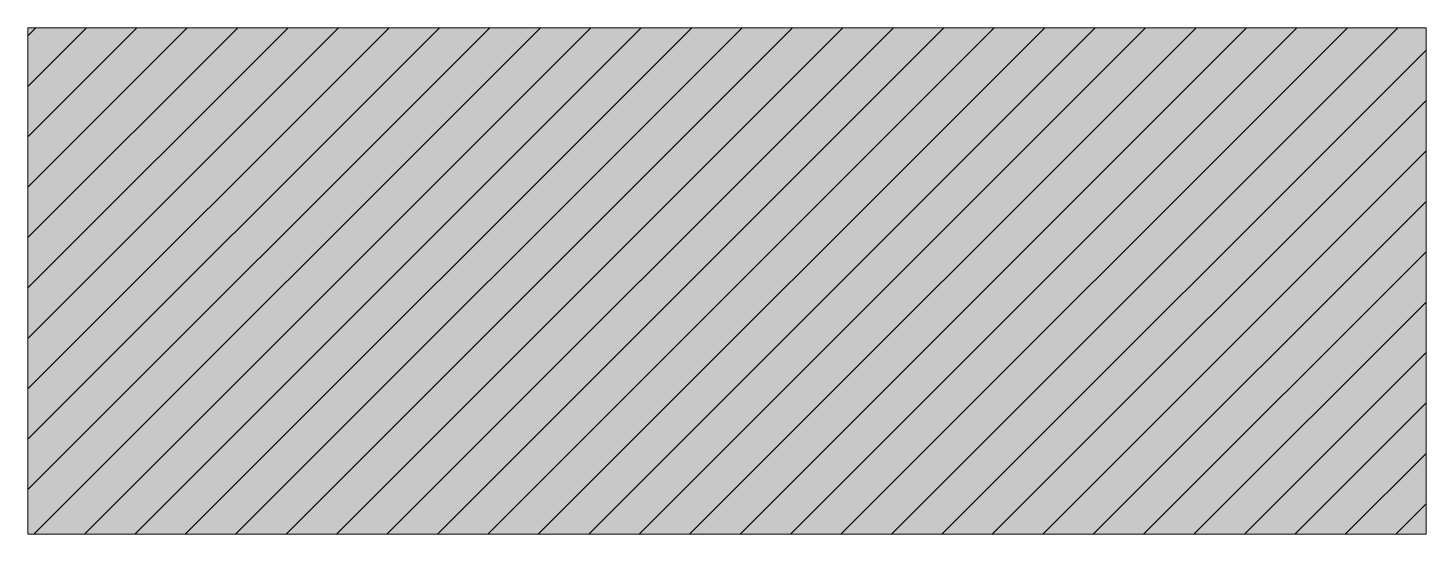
# Model space of a CAD drawing. Header units: metres. Extents: x 0 to 196, y -71 to 0.
import ezdxf

# ---------------------------------------------------------------- set-up
doc = ezdxf.new("R2010")
doc.units = ezdxf.units.M
doc.layers.add('A-DETL-GENF', color=92, linetype='Continuous', lineweight=18)
doc.layers.add('A-DETL-MEDM', color=33, linetype='Continuous', lineweight=18)

# ---------------------------------------------------------------- blocks, each defined once
blk = doc.blocks.new('00 hout_rechthoekig_sls - Vuren Gewolmaniseerd 71x196-4309862-00_0 Basismaterialen')
at = {"layer": 'A-DETL-GENF', "lineweight": 13}
blk.add_hatch(color=256, dxfattribs=at).paths.add_polyline_path([(196, -71), (196, 0), (0, 0), (0, -71)])
at = {"layer": 'A-DETL-MEDM', "lineweight": 13}
h = blk.add_hatch(dxfattribs=at)
h.set_pattern_fill('FP_615', color=256, style=0, pattern_type=2)
h.set_pattern_definition([(45, (4427, -4801.867), (-3.535534, 3.535534), [])])
h.paths.add_polyline_path([(196, -71), (196, 0), (0, 0), (0, -71)])
at = {"layer": 'A-DETL-MEDM'}
for p, q in [((0, 0), (196, 0)), ((0, -71), (0, 0)), ((196, 0), (196, -71)), ((196, 0), (196, -71)), ((196, 0), (196, -71)), ((196, -71), (0, -71)), ((196, -71), (0, -71))]:
    blk.add_line(p, q, dxfattribs=at)

msp = doc.modelspace()

# ---------------------------------------------------------------- block references
msp.add_blockref('00 hout_rechthoekig_sls - Vuren Gewolmaniseerd 71x196-4309862-00_0 Basismaterialen', (0, 0))

doc.saveas('drawing.dxf')
